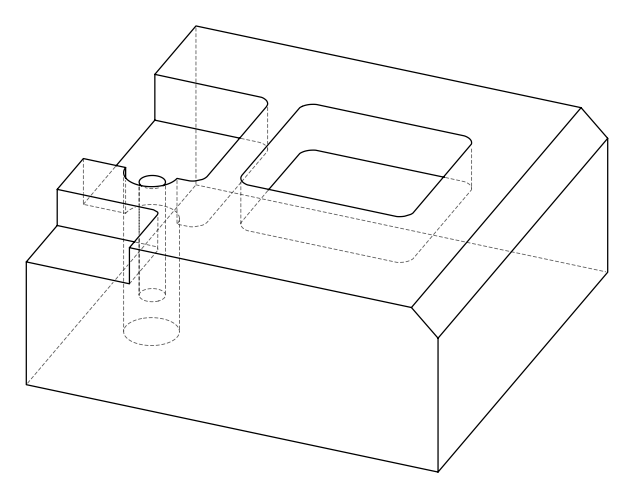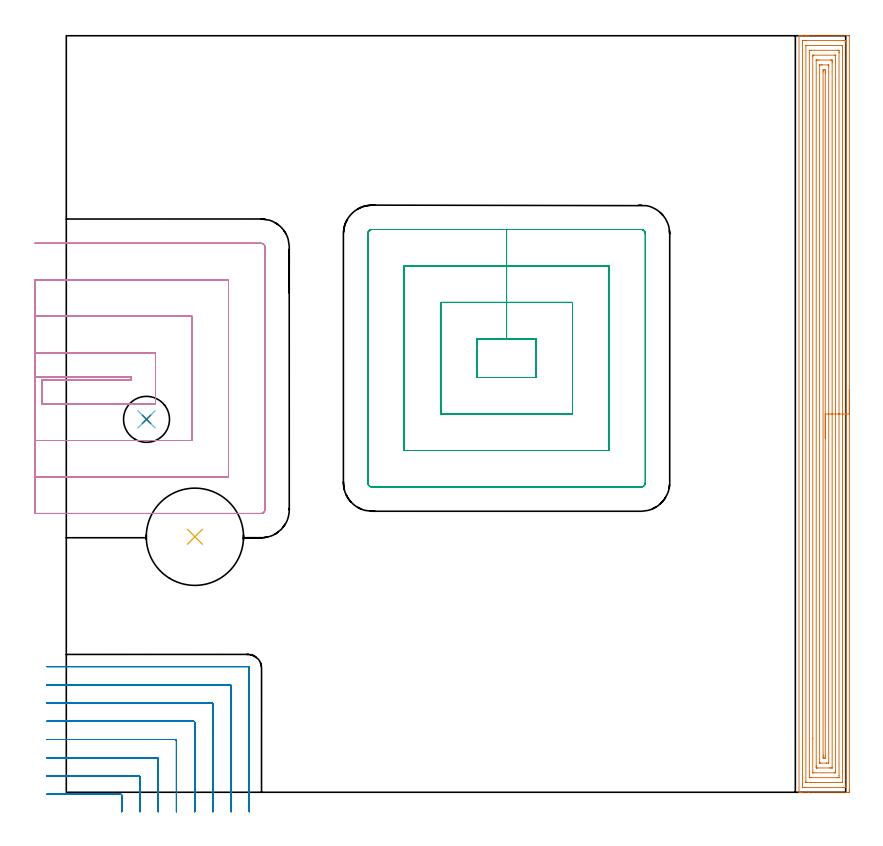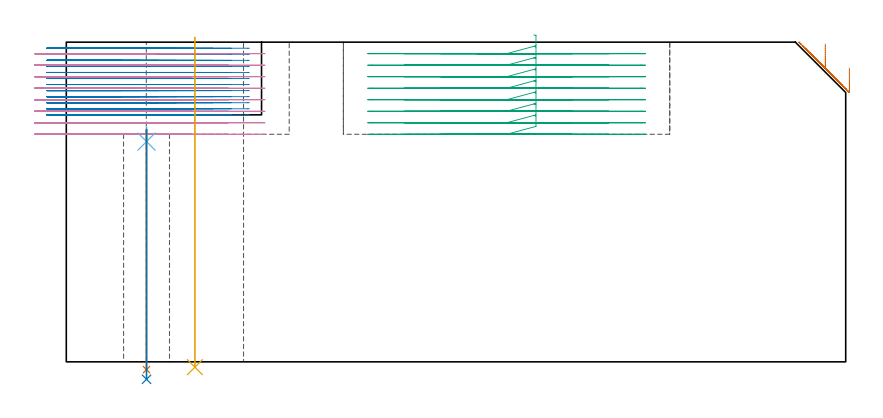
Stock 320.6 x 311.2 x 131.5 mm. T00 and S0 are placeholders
(PLAN: 8 operations, 6 tool changes, 81.2 min)
(1 AREA_MILL | FG_CHAMFER_SURFACE | UGT0205_001 | 20.18 min | 66673 mm3)
(2 MILL_CORNER_NOTCH_RECTANGULAR | CORNER_NOTCH_RECTANGULAR | NXT0201_013 | Follow Part, ap 2.5, ae 75% | 19.63 min | 135947 mm3)
(3 MILL_RECTANGULAR_POCKET | POCKET_RECTANGULAR_STRAIGHT | UGT0201_094 | Follow Part, ap 5, ae 75% | 18.35 min | 635885 mm3)
(4 MILL_SLOT | SLOT_PARTIAL_RECTANGULAR | UGT0201_094 | Follow Part, ap 5, ae 75% | 21.58 min | 453542 mm3)
(5 INDEXABLE_INSERT_DRILL_THROUGH_HOLE_FROM_SOLID | STEP1HOLE | NXT0302_035 | 0.54 min | 140725 mm3)
(6 SPOT_DRILL | STEP1HOLE_1 | NXT0321_9005460120000 | 0.06 min | 201 mm3)
(7 DRILL_THROUGH_HOLE_INTO_CENTER | STEP1HOLE_1 | NXT0301_065 | 0.4 min | 6357 mm3)
(8 DRILL_TO_ENLARGE_THROUGH_HOLE | STEP1HOLE_1 | UGT0301_257 | 0.42 min | 19721 mm3)
(TOOL UGT0205_001 | Chamfer Mill 20 x 3 x 45 deg. | D20 FL50 Z2)
(TOOL NXT0201_013 | ENDMILL 10mm | D10 FL30 Z4)
(TOOL UGT0201_094 | End mill 20 mm | D20 FL38 Z4)
(TOOL NXT0302_035 | Index. Insert Drill 40mm [880-D4000L40-05] | D40 PA176 FL200 Z2)
(TOOL NXT0321_9005460120000 | NC Spot Drill, 142deg, 12mm, Carbide, Uncoated | D12 PA142 FL30 Z2)
(TOOL NXT0301_065 | Carbide Drill 9.4mm [860.1-0940-075A1-MM 2214] | D9.4 PA140 FL98 Z2)
(TOOL UGT0301_257 | Twist Drill 18.9 mm | D18.9 PA118 FL135 Z2)
(OP 1 AREA_MILL)
G17 G21 G94 G90
T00 M6
G54
G17 G0 G90 X322.1 Y165.6 S1061 M3
G43 Z141.5 H0
Z120.8
G94 G1 Y165.562 Z119.928 F250.
Y165.448 Z119.064
Y165.259 Z118.212
Y164.997 Z117.38
Y164.663 Z116.574
Y164.26 Z115.8
Y163.791 Z115.064
Y163.26 Z114.372
Y162.671 Z113.729
Y162.028 Z113.14
Y161.336 Z112.609
Y160.6 Z112.14
Y159.826 Z111.737
Y159.02 Z111.403
Y158.188 Z111.141
Y157.336 Z110.952
Y156.472 Z110.838
Y155.6 Z110.8
Y0.943
X322.099 Y0.617 Z110.801
X322.094 Y0.056 Z110.804
X322.092 Y0.008 Z110.806
X321.535 Y0.003 Z111.362
X320.921 Y0. Z111.977
X305.248 Z127.647
X302.854 Z130.041
X302.176 Z130.723
X301.831 Z131.069
X301.446 Z131.445
X301.403 Y0.009 Z131.488
X301.4 Y0.17 Z131.5
Y311.03
X301.403 Y311.191 Z131.488
X301.446 Y311.2 Z131.445
X301.831 Z131.069
X302.176 Z130.723
X302.854 Z130.041
X304.083 Z128.814
X304.634 Z128.261
X305.248 Z127.647
X321.535 Z111.362
X321.812 Y311.198 Z111.085
X322.092 Y311.19 Z110.806
X322.099 Y310.91 Z110.799
X322.1 Y155.6 Z110.8
X320.686 Z112.214
Y3.297
X320.684 Y2.403 Z112.216
X320.683 Y2.366 Z112.217
X320.646 Y2.01 Z112.254
X320.156 Y2.002 Z112.744
X319.756 Y2. Z113.144
X319.268 Z113.632
X303.744 Z129.156
X303.254 Y2.002 Z129.646
X302.854 Y2.01 Z130.046
X302.818 Y2.403 Z130.082
X302.816 Y2.442 Z130.084
X302.814 Y3.297 Z130.086
Y307.903
X302.816 Y308.796 Z130.084
X302.817 Y308.834 Z130.083
X302.854 Y309.19 Z130.046
X303.344 Y309.198 Z129.556
X303.744 Y309.2 Z129.156
X304.232 Z128.668
X319.756 Z113.144
X320.246 Y309.198 Z112.654
X320.646 Y309.19 Z112.254
X320.682 Y308.796 Z112.218
X320.684 Y308.757 Z112.216
X320.686 Y307.903 Z112.214
Y155.6
X319.272 Z113.629
X319.271 Y4.088
X319.27 Y4.038 Z113.63
X319.267 Y4.014 Z113.633
X319.265 Y4.01 Z113.635
X319.245 Y4.007 Z113.655
X319.055 Y4.001 Z113.845
X304.634 Z128.266
X304.444 Y4.004 Z128.456
X304.319 Y4.009 Z128.581
X304.235 Y4.015 Z128.665
X304.233 Y4.055 Z128.667
X304.231 Y4.19 Z128.669
X304.229 Y4.596 Z128.671
Y307.112
X304.23 Y307.162 Z128.67
X304.233 Y307.186 Z128.667
X304.235 Y307.19 Z128.665
X304.256 Y307.193 Z128.644
X304.445 Y307.199 Z128.455
X318.866 Z114.034
X319.056 Y307.196 Z113.844
X319.182 Y307.191 Z113.718
X319.265 Y307.185 Z113.635
X319.267 Y307.145 Z113.633
X319.269 Y307.01 Z113.631
X319.271 Y306.604 Z113.629
X319.272 Y155.6
X317.857 Z115.043
X317.856 Y6.87 Z115.044
X317.851 Y6.103 Z115.049
X317.839 Y6.01 Z115.061
X317.737 Y6.007 Z115.163
X317.52 Y6.003 Z115.38
X317.087 Y6. Z115.813
X306.389 Z126.511
X305.971 Y6.002 Z126.929
X305.762 Y6.006 Z127.138
X305.659 Y6.01 Z127.241
X305.649 Y6.018 Z127.251
X305.647 Y6.036 Z127.253
X305.645 Y6.073 Z127.255
X305.643 Y6.75 Z127.257
X305.644 Y304.33 Z127.256
X305.649 Y305.097 Z127.251
X305.661 Y305.19 Z127.239
X305.763 Y305.193 Z127.137
X305.98 Y305.197 Z126.92
X306.413 Y305.2 Z126.487
X317.111 Z115.789
X317.529 Y305.198 Z115.371
X317.738 Y305.194 Z115.162
X317.841 Y305.19 Z115.059
X317.851 Y305.182 Z115.049
X317.853 Y305.164 Z115.047
X317.855 Y305.127 Z115.045
X317.857 Y304.45 Z115.043
Y304.33
Y155.6
X316.443 Z116.457
Y8.411
X316.44 Y8.164 Z116.46
X316.436 Y8.01 Z116.464
X316.361 Y8.005 Z116.539
X316.198 Y8.001 Z116.702
X315.962 Y8. Z116.938
X307.302 Z125.598
X307.065 Y8.002 Z125.835
X307.059 Y8.006 Z125.841
X307.058 Y8.009 Z125.842
X307.057 Y21.997 Z125.843
Y302.789
X307.06 Y303.036 Z125.84
X307.064 Y303.19 Z125.836
X307.139 Y303.195 Z125.761
X307.302 Y303.199 Z125.598
X307.538 Y303.2 Z125.362
X316.198 Y303.199 Z116.702
X316.435 Y303.198 Z116.465
X316.441 Y303.194 Z116.459
X316.442 Y303.191 Z116.458
X316.443 Y293.129 Z116.457
Y155.6
X315.029 Z117.871
X315.028 Y10.137 Z117.872
X315.027 Y10.06 Z117.873
X315.025 Y10.023 Z117.875
X315.023 Y10.012 Z117.877
X315.006 Y10.01 Z117.894
X314.858 Y10.002 Z118.042
X314.419 Y10. Z118.481
X313.97 Z118.93
X309.081 Y10.001 Z123.819
X308.629 Y10.003 Z124.271
X308.498 Y10.01 Z124.402
X308.478 Y10.019 Z124.422
X308.476 Y10.063 Z124.424
X308.473 Y10.161 Z124.427
X308.472 Y10.443 Z124.428
X308.471 Y11.056 Z124.429
X308.472 Y301.063 Z124.428
X308.473 Y301.14 Z124.427
X308.475 Y301.177 Z124.425
X308.477 Y301.188 Z124.423
X308.494 Y301.19 Z124.406
X308.642 Y301.198 Z124.258
X309.081 Y301.2 Z123.819
X309.53 Z123.37
X314.419 Y301.199 Z118.481
X314.871 Y301.197 Z118.029
X315.002 Y301.19 Z117.898
X315.022 Y301.181 Z117.878
X315.024 Y301.137 Z117.876
X315.027 Y301.039 Z117.873
X315.028 Y300.757 Z117.872
X315.029 Y300.144 Z117.871
Y155.6
X313.615 Z119.285
X313.614 Y12.229 Z119.286
X313.613 Y12.145 Z119.287
X313.61 Y12.058 Z119.29
X313.608 Y12.01 Z119.292
X313.586 Y12.007 Z119.314
X313.529 Y12.004 Z119.371
X312.868 Y12. Z120.032
X312.64 Z120.26
X310.198 Y12.002 Z122.702
X309.971 Y12.007 Z122.929
X309.901 Y12.01 Z122.999
X309.892 Y12.144 Z123.008
X309.888 Y12.229 Z123.012
X309.886 Y12.315 Z123.014
Y298.97
X309.887 Y299.055 Z123.013
X309.89 Y299.142 Z123.01
X309.892 Y299.19 Z123.008
X309.914 Y299.193 Z122.986
X309.971 Y299.196 Z122.929
X310.632 Y299.2 Z122.268
X310.86 Z122.04
X313.302 Y299.198 Z119.598
X313.529 Y299.193 Z119.371
X313.599 Y299.19 Z119.301
X313.608 Y299.056 Z119.292
X313.612 Y298.97 Z119.288
X313.614 Y298.885 Z119.286
X313.615 Y155.6 Z119.285
X312.2 Z120.7
Y14.909
X312.199 Y14.459 Z120.701
X312.193 Y14.016 Z120.707
X311.766 Y14. Z121.134
X311.75 Z121.15
X311.307 Y14.016 Z121.593
X311.301 Y14.467 Z121.599
X311.3 Y14.909 Z121.6
Y15.362
Y296.291
X311.301 Y296.741 Z121.599
X311.307 Y297.184 Z121.593
X311.734 Y297.2 Z121.166
X311.75 Y297.199 Z121.15
X312.193 Y297.184 Z120.707
X312.199 Y296.733 Z120.701
X312.2 Y296.291 Z120.7
Y295.838
Y155.6
Y154.728 Z120.738
Y153.863 Z120.851
Y153.012 Z121.04
Y152.18 Z121.303
Y151.374 Z121.636
Y150.6 Z122.039
Y149.864 Z122.508
Y149.172 Z123.039
Y148.529 Z123.628
Y147.94 Z124.272
Y147.408 Z124.964
Y146.94 Z125.7
Y146.537 Z126.473
Y146.203 Z127.279
Y145.941 Z128.111
Y145.752 Z128.963
Y145.638 Z129.828
Y145.6 Z130.7
G0 Z141.5
M5
M2
(OP 2 MILL_CORNER_NOTCH_RECTANGULAR)
G17 G21 G94 G90
T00 M6
G54
G17 G0 G90 X22.8 Y-8. S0 M3
G43 Z141.5 H0
Z129.008
G94 G1 Y-5. F250.
Y-1.296 F500.
G3 X22.304 Y-0.8 R0.5
G1 X-4.936
X-7.936 F250.
G0 Z141.5
X30.3 Y-8.
Z129.008
G1 Y-5.
Y6.204 F500.
G3 X29.804 Y6.7 R0.5
G1 X-5.
X-8. F250.
G0 Z141.5
X37.8 Y-8.
Z129.008
G1 Y-5.
Y13.704 F500.
G3 X37.304 Y14.2 R0.5
G1 X-5.
X-8. F250.
G0 Z141.5
X45.3 Y-8.
Z129.008
G1 Y-5.
Y21.204 F500.
G3 X44.804 Y21.7 R0.5
G1 X-5.
X-8. F250.
G0 Z141.5
X52.8 Y-8.
Z129.008
G1 Y-5.
Y28.703 F500.
G3 X52.303 Y29.2 R0.5
G1 X-5.
X-8. F250.
G0 Z141.5
X60.3 Y-8.
Z129.008
G1 Y-5.
Y36.203 F500.
G3 X59.803 Y36.7 R0.5
G1 X-5.
X-8. F250.
G0 Z141.5
X67.8 Y-8.
Z129.008
G1 Y-5.
Y43.703 F500.
G3 X67.303 Y44.2 R0.5
G1 X-5.
X-8. F250.
G0 Z141.5
X75.3 Y-8.
Z129.008
G1 Y-5.
Y51.1 F500.
G3 X74.7 Y51.7 R0.6
G1 X-5.
X-8. F250.
G0 Z141.5
X22.8 Y-8.
Z126.517
G1 Y-5.
Y-1.296 F500.
G3 X22.304 Y-0.8 R0.5
G1 X-4.936
X-7.936 F250.
G0 Z141.5
X30.3 Y-8.
Z126.517
G1 Y-5.
Y6.204 F500.
G3 X29.804 Y6.7 R0.5
G1 X-5.
X-8. F250.
G0 Z141.5
X37.8 Y-8.
Z126.517
G1 Y-5.
Y13.704 F500.
G3 X37.304 Y14.2 R0.5
G1 X-5.
X-8. F250.
G0 Z141.5
X45.3 Y-8.
Z126.517
G1 Y-5.
Y21.204 F500.
G3 X44.804 Y21.7 R0.5
G1 X-5.
X-8. F250.
G0 Z141.5
X52.8 Y-8.
Z126.517
G1 Y-5.
Y28.703 F500.
G3 X52.303 Y29.2 R0.5
G1 X-5.
X-8. F250.
G0 Z141.5
X60.3 Y-8.
Z126.517
G1 Y-5.
Y36.203 F500.
G3 X59.803 Y36.7 R0.5
G1 X-5.
X-8. F250.
G0 Z141.5
X67.8 Y-8.
Z126.517
G1 Y-5.
Y43.703 F500.
G3 X67.303 Y44.2 R0.5
G1 X-5.
X-8. F250.
G0 Z141.5
X75.3 Y-8.
Z126.517
G1 Y-5.
Y51.1 F500.
G3 X74.7 Y51.7 R0.6
G1 X-5.
X-8. F250.
G0 Z141.5
X22.8 Y-8.
Z124.025
G1 Y-5.
Y-1.296 F500.
G3 X22.304 Y-0.8 R0.5
G1 X-4.936
X-7.936 F250.
G0 Z141.5
X30.3 Y-8.
Z124.025
G1 Y-5.
Y6.204 F500.
G3 X29.804 Y6.7 R0.5
G1 X-5.
X-8. F250.
G0 Z141.5
X37.8 Y-8.
Z124.025
G1 Y-5.
Y13.704 F500.
G3 X37.304 Y14.2 R0.5
G1 X-5.
X-8. F250.
G0 Z141.5
X45.3 Y-8.
Z124.025
G1 Y-5.
Y21.204 F500.
G3 X44.804 Y21.7 R0.5
G1 X-5.
X-8. F250.
G0 Z141.5
X52.8 Y-8.
Z124.025
G1 Y-5.
Y28.703 F500.
G3 X52.303 Y29.2 R0.5
G1 X-5.
X-8. F250.
G0 Z141.5
X60.3 Y-8.
Z124.025
G1 Y-5.
Y36.203 F500.
G3 X59.803 Y36.7 R0.5
G1 X-5.
X-8. F250.
G0 Z141.5
X67.8 Y-8.
Z124.025
G1 Y-5.
Y43.703 F500.
G3 X67.303 Y44.2 R0.5
G1 X-5.
X-8. F250.
G0 Z141.5
X75.3 Y-8.
Z124.025
G1 Y-5.
Y51.1 F500.
G3 X74.7 Y51.7 R0.6
G1 X-5.
X-8. F250.
G0 Z141.5
X22.8 Y-8.
Z121.533
G1 Y-5.
Y-1.296 F500.
G3 X22.304 Y-0.8 R0.5
G1 X-4.936
X-7.936 F250.
G0 Z141.5
X30.3 Y-8.
Z121.533
G1 Y-5.
Y6.204 F500.
G3 X29.804 Y6.7 R0.5
G1 X-5.
X-8. F250.
G0 Z141.5
X37.8 Y-8.
Z121.533
G1 Y-5.
Y13.704 F500.
G3 X37.304 Y14.2 R0.5
G1 X-5.
X-8. F250.
G0 Z141.5
X45.3 Y-8.
Z121.533
G1 Y-5.
Y21.204 F500.
G3 X44.804 Y21.7 R0.5
G1 X-5.
X-8. F250.
G0 Z141.5
X52.8 Y-8.
Z121.533
G1 Y-5.
Y28.703 F500.
G3 X52.303 Y29.2 R0.5
G1 X-5.
X-8. F250.
G0 Z141.5
X60.3 Y-8.
Z121.533
G1 Y-5.
Y36.203 F500.
G3 X59.803 Y36.7 R0.5
G1 X-5.
X-8. F250.
G0 Z141.5
X67.8 Y-8.
Z121.533
G1 Y-5.
Y43.703 F500.
G3 X67.303 Y44.2 R0.5
G1 X-5.
X-8. F250.
G0 Z141.5
X75.3 Y-8.
Z121.533
G1 Y-5.
Y51.1 F500.
G3 X74.7 Y51.7 R0.6
G1 X-5.
X-8. F250.
G0 Z141.5
X22.8 Y-8.
Z119.042
G1 Y-5.
Y-1.296 F500.
G3 X22.304 Y-0.8 R0.5
G1 X-4.936
X-7.936 F250.
G0 Z141.5
X30.3 Y-8.
Z119.042
G1 Y-5.
Y6.204 F500.
G3 X29.804 Y6.7 R0.5
G1 X-5.
X-8. F250.
G0 Z141.5
X37.8 Y-8.
Z119.042
G1 Y-5.
Y13.704 F500.
G3 X37.304 Y14.2 R0.5
G1 X-5.
X-8. F250.
G0 Z141.5
X45.3 Y-8.
Z119.042
G1 Y-5.
Y21.204 F500.
G3 X44.804 Y21.7 R0.5
G1 X-5.
X-8. F250.
G0 Z141.5
X52.8 Y-8.
Z119.042
G1 Y-5.
Y28.703 F500.
G3 X52.303 Y29.2 R0.5
G1 X-5.
X-8. F250.
G0 Z141.5
X60.3 Y-8.
Z119.042
G1 Y-5.
Y36.203 F500.
G3 X59.803 Y36.7 R0.5
G1 X-5.
X-8. F250.
G0 Z141.5
X67.8 Y-8.
Z119.042
G1 Y-5.
Y43.703 F500.
G3 X67.303 Y44.2 R0.5
G1 X-5.
X-8. F250.
G0 Z141.5
X75.3 Y-8.
Z119.042
G1 Y-5.
Y51.1 F500.
G3 X74.7 Y51.7 R0.6
G1 X-5.
X-8. F250.
G0 Z141.5
X22.8 Y-8.
Z116.55
G1 Y-5.
Y-1.296 F500.
G3 X22.304 Y-0.8 R0.5
G1 X-4.936
X-7.936 F250.
G0 Z141.5
X30.3 Y-8.
Z116.55
G1 Y-5.
Y6.204 F500.
G3 X29.804 Y6.7 R0.5
G1 X-5.
X-8. F250.
G0 Z141.5
X37.8 Y-8.
Z116.55
G1 Y-5.
Y13.704 F500.
G3 X37.304 Y14.2 R0.5
G1 X-5.
X-8. F250.
G0 Z141.5
X45.3 Y-8.
Z116.55
G1 Y-5.
Y21.204 F500.
G3 X44.804 Y21.7 R0.5
G1 X-5.
X-8. F250.
G0 Z141.5
X52.8 Y-8.
Z116.55
G1 Y-5.
Y28.703 F500.
G3 X52.303 Y29.2 R0.5
G1 X-5.
X-8. F250.
G0 Z141.5
X60.3 Y-8.
Z116.55
G1 Y-5.
Y36.203 F500.
G3 X59.803 Y36.7 R0.5
G1 X-5.
X-8. F250.
G0 Z141.5
X67.8 Y-8.
Z116.55
G1 Y-5.
Y43.703 F500.
G3 X67.303 Y44.2 R0.5
G1 X-5.
X-8. F250.
G0 Z141.5
X75.3 Y-8.
Z116.55
G1 Y-5.
Y51.1 F500.
G3 X74.7 Y51.7 R0.6
G1 X-5.
X-8. F250.
G0 Z141.5
X22.8 Y-8.
Z114.058
G1 Y-5.
Y-1.296 F500.
G3 X22.304 Y-0.8 R0.5
G1 X-4.936
X-7.936 F250.
G0 Z141.5
X30.3 Y-8.
Z114.058
G1 Y-5.
Y6.204 F500.
G3 X29.804 Y6.7 R0.5
G1 X-5.
X-8. F250.
G0 Z141.5
X37.8 Y-8.
Z114.058
G1 Y-5.
Y13.704 F500.
G3 X37.304 Y14.2 R0.5
G1 X-5.
X-8. F250.
G0 Z141.5
X45.3 Y-8.
Z114.058
G1 Y-5.
Y21.204 F500.
G3 X44.804 Y21.7 R0.5
G1 X-5.
X-8. F250.
G0 Z141.5
X52.8 Y-8.
Z114.058
G1 Y-5.
Y28.703 F500.
G3 X52.303 Y29.2 R0.5
G1 X-5.
X-8. F250.
G0 Z141.5
X60.3 Y-8.
Z114.058
G1 Y-5.
Y36.203 F500.
G3 X59.803 Y36.7 R0.5
G1 X-5.
X-8. F250.
G0 Z141.5
X67.8 Y-8.
Z114.058
G1 Y-5.
Y43.703 F500.
G3 X67.303 Y44.2 R0.5
G1 X-5.
X-8. F250.
G0 Z141.5
X75.3 Y-8.
Z114.058
G1 Y-5.
Y51.1 F500.
G3 X74.7 Y51.7 R0.6
G1 X-5.
X-8. F250.
G0 Z141.5
X22.8 Y-8.
Z111.567
G1 Y-5.
Y-1.296 F500.
G3 X22.304 Y-0.8 R0.5
G1 X-4.936
X-7.936 F250.
G0 Z141.5
X30.3 Y-8.
Z111.567
G1 Y-5.
Y6.204 F500.
G3 X29.804 Y6.7 R0.5
G1 X-5.
X-8. F250.
G0 Z141.5
X37.8 Y-8.
Z111.567
G1 Y-5.
Y13.704 F500.
G3 X37.304 Y14.2 R0.5
G1 X-5.
X-8. F250.
G0 Z141.5
X45.3 Y-8.
Z111.567
G1 Y-5.
Y21.204 F500.
G3 X44.804 Y21.7 R0.5
G1 X-5.
X-8. F250.
G0 Z141.5
X52.8 Y-8.
Z111.567
G1 Y-5.
Y28.703 F500.
G3 X52.303 Y29.2 R0.5
G1 X-5.
X-8. F250.
G0 Z141.5
X60.3 Y-8.
Z111.567
G1 Y-5.
Y36.203 F500.
G3 X59.803 Y36.7 R0.5
G1 X-5.
X-8. F250.
G0 Z141.5
X67.8 Y-8.
Z111.567
G1 Y-5.
Y43.703 F500.
G3 X67.303 Y44.2 R0.5
G1 X-5.
X-8. F250.
G0 Z141.5
X75.3 Y-8.
Z111.567
G1 Y-5.
Y51.1 F500.
G3 X74.7 Y51.7 R0.6
G1 X-5.
X-8. F250.
G0 Z141.5
X22.8 Y-8.
Z109.075
G1 Y-5.
Y-1.296 F500.
G3 X22.304 Y-0.8 R0.5
G1 X-4.936
X-7.936 F250.
G0 Z141.5
X30.3 Y-8.
Z109.075
G1 Y-5.
Y6.204 F500.
G3 X29.804 Y6.7 R0.5
G1 X-5.
X-8. F250.
G0 Z141.5
X37.8 Y-8.
Z109.075
G1 Y-5.
Y13.704 F500.
G3 X37.304 Y14.2 R0.5
G1 X-5.
X-8. F250.
G0 Z141.5
X45.3 Y-8.
Z109.075
G1 Y-5.
Y21.204 F500.
G3 X44.804 Y21.7 R0.5
G1 X-5.
X-8. F250.
G0 Z141.5
X52.8 Y-8.
Z109.075
G1 Y-5.
Y28.703 F500.
G3 X52.303 Y29.2 R0.5
G1 X-5.
X-8. F250.
G0 Z141.5
X60.3 Y-8.
Z109.075
G1 Y-5.
Y36.203 F500.
G3 X59.803 Y36.7 R0.5
G1 X-5.
X-8. F250.
G0 Z141.5
X67.8 Y-8.
Z109.075
G1 Y-5.
Y43.703 F500.
G3 X67.303 Y44.2 R0.5
G1 X-5.
X-8. F250.
G0 Z141.5
X75.3 Y-8.
Z109.075
G1 Y-5.
Y51.1 F500.
G3 X74.7 Y51.7 R0.6
G1 X-5.
X-8. F250.
G0 Z141.5
X22.8 Y-8.
Z106.583
G1 Y-5.
Y-1.296 F500.
G3 X22.304 Y-0.8 R0.5
G1 X-4.936
X-7.936 F250.
G0 Z141.5
X30.3 Y-8.
Z106.583
G1 Y-5.
Y6.204 F500.
G3 X29.804 Y6.7 R0.5
G1 X-5.
X-8. F250.
G0 Z141.5
X37.8 Y-8.
Z106.583
G1 Y-5.
Y13.704 F500.
G3 X37.304 Y14.2 R0.5
G1 X-5.
X-8. F250.
G0 Z141.5
X45.3 Y-8.
Z106.583
G1 Y-5.
Y21.204 F500.
G3 X44.804 Y21.7 R0.5
G1 X-5.
X-8. F250.
G0 Z141.5
X52.8 Y-8.
Z106.583
G1 Y-5.
Y28.703 F500.
G3 X52.303 Y29.2 R0.5
G1 X-5.
X-8. F250.
G0 Z141.5
X60.3 Y-8.
Z106.583
G1 Y-5.
Y36.203 F500.
G3 X59.803 Y36.7 R0.5
G1 X-5.
X-8. F250.
G0 Z141.5
X67.8 Y-8.
Z106.583
G1 Y-5.
Y43.703 F500.
G3 X67.303 Y44.2 R0.5
G1 X-5.
X-8. F250.
G0 Z141.5
X75.3 Y-8.
Z106.583
G1 Y-5.
Y51.1 F500.
G3 X74.7 Y51.7 R0.6
G1 X-5.
X-8. F250.
G0 Z141.5
X22.8 Y-8.
Z104.092
G1 Y-5.
Y-1.296 F500.
G3 X22.304 Y-0.8 R0.5
G1 X-4.936
X-7.936 F250.
G0 Z141.5
X30.3 Y-8.
Z104.092
G1 Y-5.
Y6.204 F500.
G3 X29.804 Y6.7 R0.5
G1 X-5.
X-8. F250.
G0 Z141.5
X37.8 Y-8.
Z104.092
G1 Y-5.
Y13.704 F500.
G3 X37.304 Y14.2 R0.5
G1 X-5.
X-8. F250.
G0 Z141.5
X45.3 Y-8.
Z104.092
G1 Y-5.
Y21.204 F500.
G3 X44.804 Y21.7 R0.5
G1 X-5.
X-8. F250.
G0 Z141.5
X52.8 Y-8.
Z104.092
G1 Y-5.
Y28.703 F500.
G3 X52.303 Y29.2 R0.5
G1 X-5.
X-8. F250.
G0 Z141.5
X60.3 Y-8.
Z104.092
G1 Y-5.
Y36.203 F500.
G3 X59.803 Y36.7 R0.5
G1 X-5.
X-8. F250.
G0 Z141.5
X67.8 Y-8.
Z104.092
G1 Y-5.
Y43.703 F500.
G3 X67.303 Y44.2 R0.5
G1 X-5.
X-8. F250.
G0 Z141.5
X75.3 Y-8.
Z104.092
G1 Y-5.
Y51.1 F500.
G3 X74.7 Y51.7 R0.6
G1 X-5.
X-8. F250.
G0 Z141.5
X22.8 Y-8.
Z101.6
G1 Y-5.
Y-1.296 F500.
G3 X22.304 Y-0.8 R0.5
G1 X-4.936
X-7.936 F250.
G0 Z141.5
X30.3 Y-8.
Z101.6
G1 Y-5.
Y6.204 F500.
G3 X29.804 Y6.7 R0.5
G1 X-5.
X-8. F250.
G0 Z141.5
X37.8 Y-8.
Z101.6
G1 Y-5.
Y13.704 F500.
G3 X37.304 Y14.2 R0.5
G1 X-5.
X-8. F250.
G0 Z141.5
X45.3 Y-8.
Z101.6
G1 Y-5.
Y21.204 F500.
G3 X44.804 Y21.7 R0.5
G1 X-5.
X-8. F250.
G0 Z141.5
X52.8 Y-8.
Z101.6
G1 Y-5.
Y28.703 F500.
G3 X52.303 Y29.2 R0.5
G1 X-5.
X-8. F250.
G0 Z141.5
X60.3 Y-8.
Z101.6
G1 Y-5.
Y36.203 F500.
G3 X59.803 Y36.7 R0.5
G1 X-5.
X-8. F250.
G0 Z141.5
X67.8 Y-8.
Z101.6
G1 Y-5.
Y43.703 F500.
G3 X67.303 Y44.2 R0.5
G1 X-5.
X-8. F250.
G0 Z141.5
X75.3 Y-8.
Z101.6
G1 Y-5.
Y51.1 F500.
G3 X74.7 Y51.7 R0.6
G1 X-5.
X-8. F250.
G0 Z141.5
M5
M2
(OP 3 MILL_RECTANGULAR_POCKET)
G17 G21 G94 G90
T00 M6
G54
G17 G0 G90 X192.323 Y170.6 S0 M3
G43 Z141.5 H0
Z134.5
G94 G1 X193.2 Z134.265 F250.
Y186.5 Z130.005
X181.1 Z126.762
X169. F500.
Y170.6
X193.2
Y186.5
X181.1
Y201.5
X154.
Y155.6
X208.2
Y201.5
X181.1
Y216.5
X139.
Y140.6
X223.2
Y216.5
X181.1
Y231.5
X125.8
G3 X124. Y229.7 R1.8
G1 Y127.4
G3 X125.8 Y125.6 R1.8
G1 X236.4
G3 X238.2 Y127.4 R1.8
G1 Y229.7
G3 X236.4 Y231.5 R1.8
G1 X181.1
X180.1
G0 X192.323 Y170.6 Z129.762
G1 X193.2 Z129.528 F250.
Y186.5 Z125.267
X181.1 Z122.025
X169. F500.
Y170.6
X193.2
Y186.5
X181.1
Y201.5
X154.
Y155.6
X208.2
Y201.5
X181.1
Y216.5
X139.
Y140.6
X223.2
Y216.5
X181.1
Y231.5
X125.8
G3 X124. Y229.7 R1.8
G1 Y127.4
G3 X125.8 Y125.6 R1.8
G1 X236.4
G3 X238.2 Y127.4 R1.8
G1 Y229.7
G3 X236.4 Y231.5 R1.8
G1 X181.1
X180.1
G0 X192.323 Y170.6 Z125.025
G1 X193.2 Z124.79 F250.
Y186.5 Z120.53
X181.1 Z117.287
X169. F500.
Y170.6
X193.2
Y186.5
X181.1
Y201.5
X154.
Y155.6
X208.2
Y201.5
X181.1
Y216.5
X139.
Y140.6
X223.2
Y216.5
X181.1
Y231.5
X125.8
G3 X124. Y229.7 R1.8
G1 Y127.4
G3 X125.8 Y125.6 R1.8
G1 X236.4
G3 X238.2 Y127.4 R1.8
G1 Y229.7
G3 X236.4 Y231.5 R1.8
G1 X181.1
X180.1
G0 X192.323 Y170.6 Z120.287
G1 X193.2 Z120.053 F250.
Y186.5 Z115.792
X181.1 Z112.55
X169. F500.
Y170.6
X193.2
Y186.5
X181.1
Y201.5
X154.
Y155.6
X208.2
Y201.5
X181.1
Y216.5
X139.
Y140.6
X223.2
Y216.5
X181.1
Y231.5
X125.8
G3 X124. Y229.7 R1.8
G1 Y127.4
G3 X125.8 Y125.6 R1.8
G1 X236.4
G3 X238.2 Y127.4 R1.8
G1 Y229.7
G3 X236.4 Y231.5 R1.8
G1 X181.1
X180.1
G0 X192.323 Y170.6 Z115.55
G1 X193.2 Z115.315 F250.
Y186.5 Z111.055
X181.1 Z107.812
X169. F500.
Y170.6
X193.2
Y186.5
X181.1
Y201.5
X154.
Y155.6
X208.2
Y201.5
X181.1
Y216.5
X139.
Y140.6
X223.2
Y216.5
X181.1
Y231.5
X125.8
G3 X124. Y229.7 R1.8
G1 Y127.4
G3 X125.8 Y125.6 R1.8
G1 X236.4
G3 X238.2 Y127.4 R1.8
G1 Y229.7
G3 X236.4 Y231.5 R1.8
G1 X181.1
X180.1
G0 X192.323 Y170.6 Z110.812
G1 X193.2 Z110.578 F250.
Y186.5 Z106.317
X181.1 Z103.075
X169. F500.
Y170.6
X193.2
Y186.5
X181.1
Y201.5
X154.
Y155.6
X208.2
Y201.5
X181.1
Y216.5
X139.
Y140.6
X223.2
Y216.5
X181.1
Y231.5
X125.8
G3 X124. Y229.7 R1.8
G1 Y127.4
G3 X125.8 Y125.6 R1.8
G1 X236.4
G3 X238.2 Y127.4 R1.8
G1 Y229.7
G3 X236.4 Y231.5 R1.8
G1 X181.1
X180.1
G0 X192.323 Y170.6 Z106.075
G1 X193.2 Z105.84 F250.
Y186.5 Z101.58
X181.1 Z98.337
X169. F500.
Y170.6
X193.2
Y186.5
X181.1
Y201.5
X154.
Y155.6
X208.2
Y201.5
X181.1
Y216.5
X139.
Y140.6
X223.2
Y216.5
X181.1
Y231.5
X125.8
G3 X124. Y229.7 R1.8
G1 Y127.4
G3 X125.8 Y125.6 R1.8
G1 X236.4
G3 X238.2 Y127.4 R1.8
G1 Y229.7
G3 X236.4 Y231.5 R1.8
G1 X181.1
X180.1
G0 X192.323 Y170.6 Z101.337
G1 X193.2 Z101.103 F250.
Y186.5 Z96.842
X181.1 Z93.6
X169. F500.
Y170.6
X193.2
Y186.5
X181.1
Y201.5
X154.
Y155.6
X208.2
Y201.5
X181.1
Y216.5
X139.
Y140.6
X223.2
Y216.5
X181.1
Y231.5
X125.8
G3 X124. Y229.7 R1.8
G1 Y127.4
G3 X125.8 Y125.6 R1.8
G1 X236.4
G3 X238.2 Y127.4 R1.8
G1 Y229.7
G3 X236.4 Y231.5 R1.8
G1 X181.1
X180.1
G0 Z141.5
M5
M2
(OP 4 MILL_SLOT)
G17 G21 G94 G90
T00 M6
G54
G17 G0 G90 X-13. Y170.8 S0 M3
G43 Z141.5 H0
Z126.762
G94 G1 X-10. F250.
X26.7 F500.
Y169.7
X-10.
Y159.7
X36.7
Y180.8
X-10.
X-13. F250.
Y144.7
X-10.
X51.7 F500.
Y195.8
X-10.
X-13. F250.
Y129.7
X-10.
X66.7 F500.
Y210.8
X-10.
X-13. F250.
Y114.7
X-10.
X80.2 F500.
G3 X81.7 Y116.2 R1.5
G1 Y224.3
G3 X80.2 Y225.8 R1.5
G1 X-10.
X-13. F250.
G0 Y170.8 Z122.025
G1 X-10.
X26.7 F500.
Y169.7
X-10.
Y159.7
X36.7
Y180.8
X-10.
X-13. F250.
Y144.7
X-10.
X51.7 F500.
Y195.8
X-10.
X-13. F250.
Y129.7
X-10.
X66.7 F500.
Y210.8
X-10.
X-13. F250.
Y114.7
X-10.
X80.2 F500.
G3 X81.7 Y116.2 R1.5
G1 Y224.3
G3 X80.2 Y225.8 R1.5
G1 X-10.
X-13. F250.
G0 Y170.8 Z117.287
G1 X-10.
X26.7 F500.
Y169.7
X-10.
Y159.7
X36.7
Y180.8
X-10.
X-13. F250.
Y144.7
X-10.
X51.7 F500.
Y195.8
X-10.
X-13. F250.
Y129.7
X-10.
X66.7 F500.
Y210.8
X-10.
X-13. F250.
Y114.7
X-10.
X80.2 F500.
G3 X81.7 Y116.2 R1.5
G1 Y224.3
G3 X80.2 Y225.8 R1.5
G1 X-10.
X-13. F250.
G0 Y170.8 Z112.55
G1 X-10.
X26.7 F500.
Y169.7
X-10.
Y159.7
X36.7
Y180.8
X-10.
X-13. F250.
Y144.7
X-10.
X51.7 F500.
Y195.8
X-10.
X-13. F250.
Y129.7
X-10.
X66.7 F500.
Y210.8
X-10.
X-13. F250.
Y114.7
X-10.
X80.2 F500.
G3 X81.7 Y116.2 R1.5
G1 Y224.3
G3 X80.2 Y225.8 R1.5
G1 X-10.
X-13. F250.
G0 Y170.8 Z107.812
G1 X-10.
X26.7 F500.
Y169.7
X-10.
Y159.7
X36.7
Y180.8
X-10.
X-13. F250.
Y144.7
X-10.
X51.7 F500.
Y195.8
X-10.
X-13. F250.
Y129.7
X-10.
X66.7 F500.
Y210.8
X-10.
X-13. F250.
Y114.7
X-10.
X80.2 F500.
G3 X81.7 Y116.2 R1.5
G1 Y224.3
G3 X80.2 Y225.8 R1.5
G1 X-10.
X-13. F250.
G0 Y170.8 Z103.075
G1 X-10.
X26.7 F500.
Y169.7
X-10.
Y159.7
X36.7
Y180.8
X-10.
X-13. F250.
Y144.7
X-10.
X51.7 F500.
Y195.8
X-10.
X-13. F250.
Y129.7
X-10.
X66.7 F500.
Y210.8
X-10.
X-13. F250.
Y114.7
X-10.
X80.2 F500.
G3 X81.7 Y116.2 R1.5
G1 Y224.3
G3 X80.2 Y225.8 R1.5
G1 X-10.
X-13. F250.
G0 Y170.8 Z98.337
G1 X-10.
X26.7 F500.
Y169.7
X-10.
Y159.7
X36.7
Y180.8
X-10.
X-13. F250.
Y144.7
X-10.
X51.7 F500.
Y195.8
X-10.
X-13. F250.
Y129.7
X-10.
X66.7 F500.
Y210.8
X-10.
X-13. F250.
Y114.7
X-10.
X80.2 F500.
G3 X81.7 Y116.2 R1.5
G1 Y224.3
G3 X80.2 Y225.8 R1.5
G1 X-10.
X-13. F250.
G0 Y170.8 Z93.6
G1 X-10.
X26.7 F500.
Y169.7
X-10.
Y159.7
X36.7
Y180.8
X-10.
X-13. F250.
Y144.7
X-10.
X51.7 F500.
Y195.8
X-10.
X-13. F250.
Y129.7
X-10.
X66.7 F500.
Y210.8
X-10.
X-13. F250.
Y114.7
X-10.
X80.2 F500.
G3 X81.7 Y116.2 R1.5
G1 Y224.3
G3 X80.2 Y225.8 R1.5
G1 X-10.
X-13. F250.
G0 Z141.5
M5
M2
(OP 5 INDEXABLE_INSERT_DRILL_THROUGH_HOLE_FROM_SOLID)
G17 G21 G94 G90
T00 M6
G54
G17 G0 G90 X52.9 Y105.1 S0 M3
G43 Z141.5 H1
G94 G81 G98 Z-2.198 F250. R133.5
G80
M5
M2
(OP 6 SPOT_DRILL)
G17 G21 G94 G90
T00 M6
G54
G17 G0 G90 X33. Y153.4 S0 M3
G43 Z141.5 H0
G94 G81 G98 Z90.6 F250. R96.6
G80
M5
M2
(OP 7 DRILL_THROUGH_HOLE_INTO_CENTER)
G17 G21 G94 G90
T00 M6
G54
G17 G0 G90 X33. Y153.4 S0 M3
G43 Z141.5 H1
G94 G73 G98 Z-3.211 F250. Q8.801 R95.6
G80
M5
M2
(OP 8 DRILL_TO_ENLARGE_THROUGH_HOLE)
G17 G21 G94 G90
T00 M6
G54
G17 G0 G90 X33. Y153.4 S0 M3
G43 Z141.5 H0
G94 G73 G98 Z-7.178 F250. Q16.796 R95.6
G80
M5
M2
